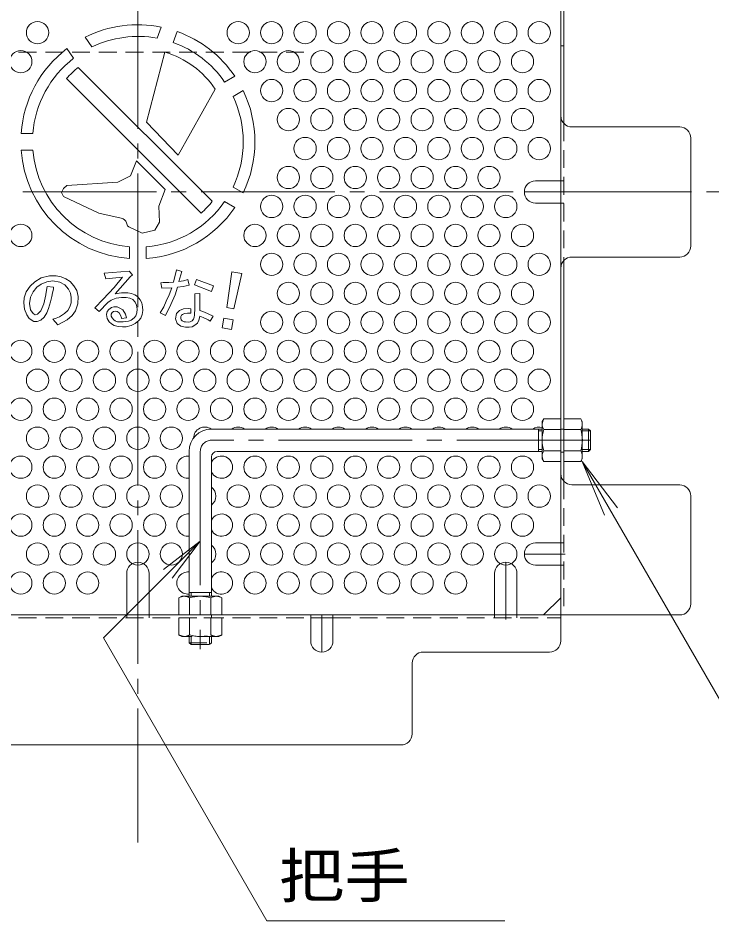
# Model space of a CAD drawing. Units: millimetres at full size, sheet at 1:4; details may follow other scales. Extents: x -822 to 951, y -780 to 740.
# Drawn here: x 402.4 to 589, y 245.4 to 489.9 of the extents above; entities that cross this region are included whole.
import ezdxf
from ezdxf.enums import TextEntityAlignment as Align

# ---------------------------------------------------------------- set-up
doc = ezdxf.new("R2010")
doc.units = ezdxf.units.MM
doc.header["$LTSCALE"] = 4
for name, pattern in [('CHAIN1', [8, 5, -1, 1, -1]), ('CHAIN2', [12, 9, -1, 1, -1]), ('DASHED1', [1.8, 1.2, -0.6])]:
    doc.linetypes.add(name, pattern=pattern)
for name, color, linetype, lineweight in [('A-5_文字', 7, 'Continuous', 9), ('A-6_寸法', 2, 'Continuous', 9), ('A-7_ハッチ', 2, 'Continuous', 9), ('A-8_記号', 2, 'Continuous', 9), ('A-B_ﾊｯﾁ', 2, 'Continuous', 9), ('A-C_SENKIRI', 3, 'Continuous', 9)]:
    doc.layers.add(name, color=color, linetype=linetype, lineweight=lineweight)
doc.styles.add('ＭＳ ゴシック', font='')
doc.styles.get('ＭＳ ゴシック').set_extended_font_data('MS Gothic')

msp = doc.modelspace()

# ---------------------------------------------------------------- linework, layer by layer
at = {"layer": 'A-5_文字'}
for p, q in [((554.16, 370.609), (563.672, 358.212)), ((554.16, 370.609), (560.139, 356.172)), ((554.16, 370.609), (626.431, 245.429)), ((425.365, 323.146), (451.393, 349.174)), ((451.393, 349.174), (441.476, 341.565)), ((451.393, 349.174), (443.784, 339.257)), ((469.302, 247.044), (425.365, 323.146)), ((533.348, 247.044), (469.302, 247.044))]:
    msp.add_line(p, q, dxfattribs=at)
at = {"layer": 'A-6_寸法'}
for centre in [(407.593, 486.03), (461.593, 486.03), (470.593, 486.03), (479.593, 486.03), (488.593, 486.03), (497.593, 486.03), (506.593, 486.03), (515.593, 486.03), (524.593, 486.03), (533.593, 486.03), (542.593, 486.03), (403.093, 478.236), (466.093, 478.236), (475.093, 478.236), (484.093, 478.236), (493.093, 478.236), (502.093, 478.236), (511.093, 478.236), (520.093, 478.236), (529.093, 478.236), (538.093, 478.236), (470.593, 470.442), (479.593, 470.442), (488.593, 470.442), (497.593, 470.442), (506.593, 470.442), (515.593, 470.442), (524.593, 470.442), (533.593, 470.442), (542.593, 470.442), (475.093, 462.648), (484.093, 462.648), (493.093, 462.648), (502.093, 462.648), (511.093, 462.648), (520.093, 462.648), (529.093, 462.648), (538.093, 462.648), (479.593, 454.853), (488.593, 454.853), (497.593, 454.853), (506.593, 454.853), (515.593, 454.853), (524.593, 454.853), (533.593, 454.853), (542.593, 454.853), (475.093, 447.059), (484.093, 447.059), (493.093, 447.059), (502.093, 447.059), (511.093, 447.059), (520.093, 447.059), (529.093, 447.059), (470.593, 439.265), (479.593, 439.265), (488.593, 439.265), (497.593, 439.265), (506.593, 439.265), (515.593, 439.265), (524.593, 439.265), (533.593, 439.265), (403.093, 431.471), (466.093, 431.471), (475.093, 431.471), (484.093, 431.471), (493.093, 431.471), (502.093, 431.471), (511.093, 431.471), (520.093, 431.471), (529.093, 431.471), (538.093, 431.471), (470.593, 423.677), (479.593, 423.677), (488.593, 423.677), (497.593, 423.677), (506.593, 423.677), (515.593, 423.677), (524.593, 423.677), (533.593, 423.677), (542.593, 423.677), (475.093, 415.882), (484.093, 415.882), (493.093, 415.882), (502.093, 415.882), (511.093, 415.882), (520.093, 415.882), (529.093, 415.882), (538.093, 415.882), (470.593, 408.088), (479.593, 408.088), (488.593, 408.088), (497.593, 408.088), (506.593, 408.088), (515.593, 408.088), (524.593, 408.088), (533.593, 408.088), (542.593, 408.088), (403.093, 400.294), (412.093, 400.294), (421.093, 400.294), (430.093, 400.294), (439.093, 400.294), (448.093, 400.294), (457.093, 400.294), (466.093, 400.294), (475.093, 400.294), (484.093, 400.294), (493.093, 400.294), (502.093, 400.294), (511.093, 400.294), (520.093, 400.294), (529.093, 400.294), (538.093, 400.294), (407.593, 392.5), (416.593, 392.5), (425.593, 392.5), (434.593, 392.5), (443.593, 392.5), (452.593, 392.5), (461.593, 392.5), (470.593, 392.5), (479.593, 392.5), (488.593, 392.5), (497.593, 392.5), (506.593, 392.5), (515.593, 392.5), (524.593, 392.5), (533.593, 392.5), (542.593, 392.5), (403.093, 384.705), (412.093, 384.705), (421.093, 384.705), (430.093, 384.705), (439.093, 384.705), (448.093, 384.705), (457.093, 384.705), (466.093, 384.705), (475.093, 384.705), (484.093, 384.705), (493.093, 384.705), (502.093, 384.705), (511.093, 384.705), (520.093, 384.705), (529.093, 384.705), (538.093, 384.705), (407.593, 376.911), (416.593, 376.911), (425.593, 376.911), (434.593, 376.911), (443.593, 376.911), (403.093, 369.117), (412.093, 369.117), (421.093, 369.117), (430.093, 369.117), (439.093, 369.117), (466.093, 369.117), (475.093, 369.117), (484.093, 369.117), (493.093, 369.117), (502.093, 369.117), (511.093, 369.117), (520.093, 369.117), (529.093, 369.117), (538.093, 369.117), (407.593, 361.323), (416.593, 361.323), (425.593, 361.323), (434.593, 361.323), (443.593, 361.323), (461.593, 361.323), (470.593, 361.323), (479.593, 361.323), (488.593, 361.323), (497.593, 361.323), (506.593, 361.323), (515.593, 361.323), (524.593, 361.323), (533.593, 361.323), (542.593, 361.323), (403.093, 353.529), (412.093, 353.529), (421.093, 353.529), (430.093, 353.529), (439.093, 353.529), (466.093, 353.529), (475.093, 353.529), (484.093, 353.529), (493.093, 353.529), (502.093, 353.529), (511.093, 353.529), (520.093, 353.529), (529.093, 353.529), (538.093, 353.529), (407.593, 345.734), (416.593, 345.734), (425.593, 345.734), (434.593, 345.734), (443.593, 345.734), (461.593, 345.734), (470.593, 345.734), (479.593, 345.734), (488.593, 345.734), (497.593, 345.734), (506.593, 345.734), (515.593, 345.734), (524.593, 345.734), (533.593, 345.734), (403.093, 337.94), (412.093, 337.94), (421.093, 337.94), (466.093, 337.94), (475.093, 337.94), (484.093, 337.94), (493.093, 337.94), (502.093, 337.94), (511.093, 337.94), (520.093, 337.94)]:
    msp.add_circle(centre, 3, dxfattribs=at)
for centre, start, end in [((452.593, 376.911), 54.65669, 179.08398), ((461.593, 376.911), 54.66817, 125.33183), ((470.593, 376.911), 54.66817, 125.33183), ((479.593, 376.911), 54.66817, 125.33183), ((488.593, 376.911), 54.66817, 125.33183), ((497.593, 376.911), 54.66817, 125.33183), ((506.593, 376.911), 54.66817, 125.33183), ((515.593, 376.911), 54.66817, 125.33183), ((524.593, 376.911), 54.66817, 125.33183), ((533.593, 376.911), 54.66817, 125.33183), ((542.593, 376.911), 74.53399, 125.33183), ((448.093, 369.117), 84.26083, 275.73917), ((457.093, 369.117), 205.84193, 154.15807), ((452.593, 361.323), 306.8699, 53.1301), ((448.093, 353.529), 84.26083, 275.73917), ((457.093, 353.529), 205.84193, 154.15807), ((452.593, 345.734), 306.8699, 53.1301), ((448.093, 337.94), 84.26083, 275.73917), ((457.093, 337.94), 205.84193, 154.15807)]:
    msp.add_arc(centre, 3, start, end, dxfattribs=at)
at = {"layer": 'A-7_ハッチ', "linetype": 'CHAIN2'}
for p, q in [((434.593, 268.162), (434.593, 618.162)), ((259.593, 443.162), (609.593, 443.162))]:
    msp.add_line(p, q, dxfattribs=at)
at = {"layer": 'A-7_ハッチ'}
for p, q in [((548.393, 322.359), (548.393, 563.966)), ((549.193, 521.009), (549.193, 461.623)), ((580.397, 460.663), (551.393, 460.663)), ((583.397, 428.662), (583.397, 457.663)), ((551.393, 425.662), (580.397, 425.662)), ((549.193, 365.32), (549.193, 424.701)), ((580.397, 364.36), (551.393, 364.36)), ((583.397, 332.359), (583.397, 361.36)), ((543.781, 329.359), (548.393, 333.971)), ((288.79, 329.359), (580.397, 329.359)), ((481.093, 328.559), (487.093, 328.559)), ((511.392, 319.359), (545.393, 319.359)), ((508.392, 297.359), (508.392, 316.359)), ((363.794, 294.359), (505.392, 294.359))]:
    msp.add_line(p, q, dxfattribs=at)
at = {"layer": 'A-7_ハッチ', "linetype": 'DASHED1'}
for p, q in [((388.093, 480.816), (481.093, 480.816)), ((549.193, 461.623), (549.193, 424.701)), ((548.393, 446.162), (549.193, 446.162)), ((548.393, 440.162), (549.193, 440.162)), ((549.193, 379.359), (548.393, 379.359)), ((549.193, 373.159), (548.393, 373.159)), ((549.193, 365.32), (549.193, 329.354)), ((548.393, 348.734), (549.193, 348.734)), ((548.393, 342.734), (549.193, 342.734)), ((388.093, 328.559), (481.093, 328.559)), ((431.593, 329.359), (431.593, 328.559)), ((437.593, 329.359), (437.593, 328.559)), ((454.393, 329.359), (454.393, 328.559)), ((487.093, 328.559), (548.393, 328.559)), ((530.593, 329.359), (530.593, 328.559)), ((536.593, 329.359), (536.593, 328.559))]:
    msp.add_line(p, q, dxfattribs=at)
at = {"layer": 'A-7_ハッチ'}
for centre, start, end in [((551.393, 463.663), 180, 270), ((580.397, 457.663), 0, 90), ((580.397, 428.662), 270, 0), ((551.393, 422.662), 90, 180), ((551.393, 367.36), 180, 270), ((580.397, 361.36), 0, 90), ((580.397, 332.359), 270, 0), ((545.393, 322.359), 270, 0), ((511.392, 316.359), 90, 180), ((505.392, 297.359), 270, 0)]:
    msp.add_arc(centre, 3, start, end, dxfattribs=at)
at = {"layer": 'A-8_記号'}
for p, q in [((549.193, 482.457), (548.393, 482.457)), ((541.593, 446.162), (548.393, 446.162)), ((541.593, 440.162), (548.393, 440.162)), ((541.593, 348.734), (548.393, 348.734)), ((541.593, 342.734), (548.393, 342.734)), ((431.593, 340.509), (431.593, 329.359)), ((437.593, 340.509), (437.593, 329.359)), ((530.593, 340.509), (530.593, 329.359)), ((536.593, 340.509), (536.593, 329.359)), ((481.093, 322.359), (481.093, 329.359)), ((487.093, 322.359), (487.093, 329.359))]:
    msp.add_line(p, q, dxfattribs=at)
at = {"layer": 'A-8_記号', "linetype": 'CHAIN1'}
for p, q in [((551.101, 443.162), (538.593, 443.162)), ((549.593, 345.734), (538.593, 345.734)), ((434.593, 329.359), (434.593, 343.509)), ((533.593, 328.159), (533.593, 343.509)), ((484.093, 329.359), (484.093, 319.359))]:
    msp.add_line(p, q, dxfattribs=at)
at = {"layer": 'A-8_記号'}
for centre, start, end in [((541.593, 443.162), 90, 270), ((541.593, 345.734), 90, 270), ((434.593, 340.509), 0, 180), ((533.593, 340.509), 0, 180), ((484.093, 322.359), 180, 0)]:
    msp.add_arc(centre, 3, start, end, dxfattribs=at)
at = {"layer": 'A-B_ﾊｯﾁ'}
for p, q in [((543.393, 381.359), (543.826, 382.109)), ((548.393, 382.109), (543.826, 382.109)), ((548.393, 370.609), (548.393, 382.109)), ((549.193, 382.109), (553.76, 382.109)), ((549.193, 370.609), (549.193, 382.109)), ((554.193, 381.359), (553.76, 382.109)), ((543.393, 371.359), (543.393, 381.359)), ((543.826, 379.222), (548.393, 379.222)), ((553.76, 379.222), (549.193, 379.222)), ((554.193, 371.359), (554.193, 381.359)), ((543.826, 373.495), (548.393, 373.495)), ((553.76, 373.495), (549.193, 373.495)), ((543.393, 371.359), (543.826, 370.609)), ((548.393, 370.609), (543.826, 370.609)), ((549.193, 370.609), (553.76, 370.609)), ((554.193, 371.359), (553.76, 370.609)), ((446.393, 334.359), (445.643, 333.926)), ((445.643, 329.359), (445.643, 333.926)), ((446.393, 334.359), (456.393, 334.359)), ((448.53, 333.926), (448.53, 329.359)), ((454.256, 333.926), (454.256, 329.359)), ((456.393, 334.359), (457.143, 333.926)), ((457.143, 329.359), (457.143, 333.926)), ((445.643, 329.359), (457.143, 329.359))]:
    msp.add_line(p, q, dxfattribs=at)
at = {"layer": 'A-B_ﾊｯﾁ', "color": 3}
for p, q in [((543.393, 379.359), (454.393, 379.359)), ((542.393, 373.359), (542.393, 379.359)), ((555.893, 379.359), (554.193, 379.359)), ((555.893, 379.359), (556.393, 378.859)), ((555.893, 373.359), (555.893, 379.359)), ((542.393, 378.859), (543.393, 378.859)), ((554.193, 378.859), (556.393, 378.859)), ((448.393, 373.359), (448.393, 334.359)), ((454.393, 371.859), (454.393, 334.359)), ((543.393, 373.359), (455.893, 373.359)), ((542.393, 373.859), (543.393, 373.859)), ((554.193, 373.859), (556.393, 373.859)), ((555.893, 373.359), (554.193, 373.359)), ((448.393, 335.359), (454.393, 335.359)), ((448.893, 335.359), (448.893, 334.359)), ((453.893, 335.359), (453.893, 334.359))]:
    msp.add_line(p, q, dxfattribs=at)
at = {"layer": 'A-B_ﾊｯﾁ', "color": 3, "linetype": 'CHAIN2'}
for p, q in [((556.393, 376.359), (454.393, 376.359)), ((451.393, 373.359), (451.393, 320.126))]:
    msp.add_line(p, q, dxfattribs=at)
at = {"layer": 'A-B_ﾊｯﾁ', "linetype": 'DASHED1'}
for p, q in [((445.643, 328.559), (445.643, 323.992)), ((457.143, 328.559), (445.643, 328.559)), ((448.53, 323.992), (448.53, 328.559)), ((454.256, 323.992), (454.256, 328.559)), ((457.143, 328.559), (457.143, 323.992)), ((446.393, 323.559), (445.643, 323.992)), ((456.393, 323.559), (446.393, 323.559)), ((456.393, 323.559), (457.143, 323.992))]:
    msp.add_line(p, q, dxfattribs=at)
at = {"layer": 'A-B_ﾊｯﾁ', "color": 3, "linetype": 'DASHED1'}
for p, q in [((448.393, 321.859), (448.393, 323.559)), ((448.893, 323.559), (448.893, 321.359)), ((453.893, 323.559), (453.893, 321.359)), ((454.393, 321.859), (454.393, 323.559)), ((448.393, 321.859), (454.393, 321.859)), ((454.393, 321.859), (453.893, 321.359))]:
    msp.add_line(p, q, dxfattribs=at)
at = {"layer": 'A-B_ﾊｯﾁ', "color": 3}
msp.add_lwpolyline([(555.893, 373.359), (556.393, 373.859), (556.393, 378.859)], dxfattribs=at)
at = {"layer": 'A-B_ﾊｯﾁ', "color": 3, "linetype": 'DASHED1'}
msp.add_lwpolyline([(448.393, 321.859), (448.893, 321.359), (453.893, 321.359)], dxfattribs=at)
at = {"layer": 'A-B_ﾊｯﾁ'}
for centre, radius, start, end in [((546.675, 380.464), 3.29, 149.99998, 176.07924), ((550.911, 380.464), 3.29, 3.92076, 30.00002), ((546.128, 380.699), 2.735, 180.2103, 212.68507), ((553.076, 376.359), 9.683, 162.79973, 197.20026), ((551.458, 380.699), 2.735, 327.31493, 359.7897), ((544.511, 376.359), 9.683, 342.79974, 17.20027), ((546.128, 372.019), 2.735, 147.31491, 179.78969), ((546.675, 372.253), 3.29, 183.92075, 210), ((551.458, 372.019), 2.735, 0.21031, 32.68509), ((550.911, 372.253), 3.29, 330, 356.07925), ((447.288, 331.077), 3.29, 93.92075, 120), ((447.053, 331.624), 2.735, 57.31491, 89.78969), ((451.393, 324.676), 9.683, 72.79973, 107.20026), ((455.733, 331.624), 2.735, 90.2103, 122.68507), ((455.498, 331.077), 3.29, 59.99998, 86.07924)]:
    msp.add_arc(centre, radius, start, end, dxfattribs=at)
at = {"layer": 'A-B_ﾊｯﾁ', "color": 3}
for centre, radius in [((454.393, 373.359), 6), ((455.893, 371.859), 1.5)]:
    msp.add_arc(centre, radius, 90, 180, dxfattribs=at)
at = {"layer": 'A-B_ﾊｯﾁ', "color": 3, "linetype": 'CHAIN2'}
msp.add_arc((454.393, 373.359), 3, 90, 180, dxfattribs=at)
at = {"layer": 'A-B_ﾊｯﾁ', "linetype": 'DASHED1'}
for centre, radius, start, end in [((447.288, 326.841), 3.29, 239.99998, 266.07924), ((447.053, 326.293), 2.735, 270.2103, 302.68507), ((451.393, 333.241), 9.683, 252.79973, 287.20026), ((455.733, 326.293), 2.735, 237.31491, 269.78969), ((455.498, 326.841), 3.29, 273.92075, 300)]:
    msp.add_arc(centre, radius, start, end, dxfattribs=at)
at = {"layer": 'A-C_SENKIRI'}
for p, q in [((440.862, 487.537), (439.771, 484.541)), ((420.397, 484.787), (422.225, 482.177)), ((445.209, 486.325), (444.132, 483.364)), ((417.316, 479.145), (415.508, 481.727)), ((441.829, 480.806), (436.884, 461.916)), ((418.572, 476.698), (454.624, 440.646)), ((415.376, 473.657), (451.583, 437.451)), ((457.943, 472.746), (460.678, 474.326)), ((455.429, 470.842), (445.442, 453.031)), ((460.193, 468.849), (462.928, 470.429)), ((436.884, 461.916), (445.442, 453.031)), ((403.174, 458.917), (406.333, 458.917)), ((403.174, 454.417), (406.333, 454.417)), ((434.223, 451.504), (441.956, 443.801)), ((429.241, 445.839), (415.51, 444.884)), ((414.543, 444.111), (414.045, 442.98)), ((414.045, 442.98), (414.543, 441.927)), ((415.51, 444.884), (414.543, 444.111)), ((440.224, 439.386), (441.956, 443.801)), ((462.928, 442.906), (460.193, 444.486)), ((424.057, 437.49), (414.543, 441.927)), ((460.678, 439.009), (457.943, 440.589)), ((440.454, 435.033), (440.224, 439.386)), ((430.133, 436.106), (424.057, 437.49)), ((431.568, 434.84), (431.839, 434.095)), ((432.165, 433.74), (431.839, 434.095)), ((435.732, 432.076), (432.165, 433.74)), ((435.732, 432.076), (439.149, 432.858)), ((439.149, 432.858), (440.454, 435.033)), ((432.343, 428.407), (432.343, 425.248)), ((436.843, 428.407), (436.843, 425.248)), ((432.206, 421.884), (425.498, 421.332)), ((425.498, 421.332), (425.961, 419.763)), ((433.163, 420.828), (432.206, 421.884)), ((432.513, 420.325), (433.163, 420.828)), ((445.03, 422.23), (444.212, 418.912)), ((446.403, 421.773), (445.03, 422.23)), ((445.651, 419.043), (446.403, 421.773)), ((459.833, 421.712), (458.534, 412.058)), ((462.6, 421.224), (459.833, 421.712)), ((425.961, 419.763), (430.488, 420.241)), ((430.488, 420.241), (428.192, 417.462)), ((428.442, 415.719), (432.513, 420.325)), ((441.417, 418.797), (440.767, 418.757)), ((440.767, 418.757), (441.01, 417.32)), ((442.937, 418.846), (441.417, 418.797)), ((444.212, 418.912), (442.937, 418.846)), ((446.877, 419.271), (445.651, 419.043)), ((448.054, 419.582), (446.877, 419.271)), ((448.413, 418.078), (448.054, 419.582)), ((450.357, 419.57), (449.812, 418.146)), ((449.812, 418.146), (454.365, 416.406)), ((454.963, 417.918), (450.357, 419.57)), ((409.859, 415.664), (410.159, 417.762)), ((411.915, 417.505), (410.159, 417.762)), ((411.857, 417.049), (411.915, 417.505)), ((428.192, 417.462), (425.285, 414.329)), ((429.578, 415.957), (428.442, 415.719)), ((430.216, 416.042), (429.578, 415.957)), ((430.917, 416.052), (430.216, 416.042)), ((431.894, 416.01), (430.917, 416.052)), ((432.84, 415.818), (431.894, 416.01)), ((433.774, 415.447), (432.84, 415.818)), ((441.01, 417.32), (443.752, 417.408)), ((443.752, 417.408), (443.023, 415.506)), ((444.615, 415.462), (445.3, 417.519)), ((445.3, 417.519), (446.795, 417.751)), ((446.795, 417.751), (448.413, 418.078)), ((451.231, 415.843), (449.882, 415.752)), ((449.882, 415.752), (449.882, 411.607)), ((451.276, 411.251), (451.231, 415.843)), ((454.365, 416.406), (454.963, 417.918)), ((409.821, 415.453), (409.29, 413.096)), ((425.285, 414.329), (423.015, 412.006)), ((424.169, 410.997), (426.532, 413.413)), ((426.532, 413.413), (427.448, 414.09)), ((427.448, 414.09), (428.776, 414.621)), ((428.776, 414.621), (430.196, 414.794)), ((430.196, 414.794), (431.404, 414.781)), ((431.404, 414.781), (432.466, 414.568)), ((432.466, 414.568), (433.249, 414.197)), ((433.249, 414.197), (433.847, 413.546)), ((434.476, 415), (433.774, 415.447)), ((433.847, 413.546), (434.266, 412.706)), ((435.187, 414.161), (434.476, 415)), ((435.623, 413.333), (435.187, 414.161)), ((435.866, 412.25), (435.623, 413.333)), ((442.226, 413.737), (441.541, 412.3)), ((443.023, 415.506), (442.226, 413.737)), ((443.487, 412.853), (444.615, 415.462)), ((409.29, 413.096), (408.469, 411.166)), ((423.015, 412.006), (424.169, 410.997)), ((426.357, 411.03), (426.154, 410.217)), ((426.775, 411.55), (426.357, 411.03)), ((427.453, 412.081), (426.775, 411.55)), ((428.108, 412.227), (427.453, 412.081)), ((427.656, 410.748), (428.017, 410.996)), ((428.017, 410.996), (428.503, 411.075)), ((428.977, 412.25), (428.108, 412.227)), ((428.503, 411.075), (429.056, 410.996)), ((429.757, 411.934), (428.977, 412.25)), ((429.056, 410.996), (429.519, 410.658)), ((430.502, 411.426), (429.757, 411.934)), ((431.236, 410.308), (430.502, 411.426)), ((434.266, 412.706), (434.429, 411.638)), ((434.429, 411.638), (434.348, 410.66)), ((435.731, 410.195), (435.9, 411.279)), ((435.9, 411.279), (435.866, 412.25)), ((441.541, 412.3), (440.634, 410.597)), ((442.005, 409.912), (443.487, 412.853)), ((445.815, 411.26), (445.028, 410.422)), ((446.877, 411.685), (445.815, 411.26)), ((448.329, 411.808), (446.877, 411.685)), ((448.876, 411.737), (448.329, 411.808)), ((449.882, 411.607), (449.856, 410.306)), ((452.561, 410.797), (451.276, 411.251)), ((453.544, 410.394), (452.561, 410.797)), ((426.154, 410.217), (426.301, 409.133)), ((426.301, 409.133), (426.832, 408.23)), ((427.442, 410.285), (427.656, 410.748)), ((427.442, 409.765), (427.442, 410.285)), ((427.634, 409.291), (427.442, 409.765)), ((428.085, 408.749), (427.634, 409.291)), ((428.492, 408.467), (428.085, 408.749)), ((429.147, 408.252), (428.492, 408.467)), ((429.519, 410.658), (429.926, 410.036)), ((429.926, 410.036), (430.186, 409.336)), ((430.186, 409.336), (430.226, 409.111)), ((431.555, 409.311), (430.226, 409.111)), ((432.027, 408.427), (430.602, 408.212)), ((431.555, 409.311), (431.236, 410.308)), ((432.809, 408.7), (432.027, 408.427)), ((433.571, 409.267), (432.809, 408.7)), ((434.049, 409.863), (433.571, 409.267)), ((433.901, 407.789), (434.861, 408.568)), ((434.348, 410.66), (434.049, 409.863)), ((434.861, 408.568), (435.347, 409.246)), ((435.347, 409.246), (435.731, 410.195)), ((440.634, 410.597), (442.005, 409.912)), ((445.028, 410.422), (444.755, 409.018)), ((444.755, 409.018), (445.145, 407.809)), ((446.185, 409.699), (446.146, 409.184)), ((446.146, 409.184), (446.263, 408.796)), ((446.316, 409.979), (446.185, 409.699)), ((446.263, 408.796), (446.544, 408.485)), ((446.57, 410.221), (446.316, 409.979)), ((446.544, 408.485), (447.049, 408.252)), ((447.15, 410.499), (446.57, 410.221)), ((447.911, 410.584), (447.15, 410.499)), ((448.691, 408.252), (449.225, 408.524)), ((449.225, 408.524), (449.584, 408.981)), ((449.584, 408.981), (449.769, 409.456)), ((449.769, 409.456), (449.866, 409.981)), ((449.866, 409.981), (449.856, 410.306)), ((450.608, 407.9), (450.999, 408.643)), ((450.999, 408.643), (451.175, 409.26)), ((451.175, 409.26), (451.264, 409.739)), ((451.264, 409.739), (452.171, 409.411)), ((452.171, 409.411), (453.468, 408.769)), ((453.468, 408.769), (454.01, 408.416)), ((454.879, 409.764), (453.544, 410.394)), ((454.01, 408.416), (454.879, 409.764)), ((457.745, 409.207), (457.292, 406.639)), ((460.234, 408.768), (457.745, 409.207)), ((459.781, 406.2), (460.234, 408.768)), ((426.832, 408.23), (427.453, 407.665)), ((427.453, 407.665), (428.209, 407.258)), ((428.209, 407.258), (429.294, 406.965)), ((429.542, 408.207), (429.147, 408.252)), ((429.294, 406.965), (430.434, 406.886)), ((430.602, 408.212), (429.542, 408.207)), ((430.434, 406.886), (431.405, 406.908)), ((431.405, 406.908), (432.772, 407.225)), ((432.772, 407.225), (433.901, 407.789)), ((445.145, 407.809), (446.12, 407.069)), ((446.12, 407.069), (447.406, 406.796)), ((447.049, 408.252), (447.447, 408.194)), ((447.406, 406.796), (448.429, 406.803)), ((447.447, 408.194), (448.127, 408.155)), ((448.127, 408.155), (448.691, 408.252)), ((448.429, 406.803), (449.159, 406.917)), ((449.159, 406.917), (449.953, 407.295)), ((449.953, 407.295), (450.608, 407.9)), ((457.292, 406.639), (459.781, 406.2))]:
    msp.add_line(p, q, dxfattribs=at)
for points in [[(429.241, 445.839), (432.648, 447.49), (434.223, 451.504)], [(408.469, 411.166), (407.56, 410.279), (406.917, 410.146), (406.429, 410.434), (405.741, 411.41), (405.434, 413.143), (405.71, 414.859), (406.446, 416.33), (407.426, 417.525), (408.59, 418.383), (410.091, 419.026), (411.715, 419.21), (413.615, 418.873), (414.932, 418.199), (415.943, 417.035), (416.434, 415.932), (416.679, 414.767), (416.617, 413.327), (416.28, 412.255), (415.76, 411.305), (414.81, 410.417), (413.492, 409.589), (412.573, 409.222), (411.685, 408.915), (413.094, 407.445), (415.606, 408.762), (416.893, 409.926), (417.782, 411.213), (418.394, 413.021), (418.517, 415.012), (418.149, 416.606), (417.383, 417.923), (416.342, 419.03), (415.204, 419.827), (413.952, 420.328), (412.563, 420.601), (410.786, 420.624), (408.6, 420.054), (406.87, 419.007), (405.572, 417.846)], [(458.534, 412.058), (460.459, 411.719), (462.6, 421.224)], [(405.572, 417.846), (404.547, 416.32), (404.023, 414.635), (403.887, 413.291), (404.046, 411.629), (404.684, 410.081), (405.299, 409.124), (406.597, 408.35), (407.507, 408.327), (408.441, 408.669), (409.397, 409.466), (410.126, 410.627), (410.513, 411.766), (411.082, 413.61), (411.47, 415.022), (411.606, 415.978), (411.857, 417.049)], [(448.876, 411.737), (448.852, 410.51), (447.911, 410.584)]]:
    msp.add_lwpolyline(points, dxfattribs=at)
for centre, radius, start, end in [((434.593, 456.667), 31.5, 78.52075, 116.78679), ((434.593, 456.667), 28.35, 79.47578, 115.8668), ((434.593, 456.667), 31.5, 34.09604, 70.30427), ((434.593, 456.667), 31.5, 127.29244, 175.90396), ((434.593, 456.667), 28.35, 34.55207, 70.33808), ((434.593, 456.667), 25.2, 34.22699, 73.31452), ((434.593, 456.667), 28.35, 127.54732, 175.44793), ((434.593, 456.667), 25.65, 128.65434, 138.52038), ((434.593, 456.667), 31.5, 334.09604, 25.90396), ((434.593, 456.667), 28.35, 334.55207, 25.44793), ((434.593, 456.667), 31.5, 184.09604, 265.90396), ((434.593, 456.667), 28.35, 184.55207, 265.44793), ((434.593, 456.667), 28.35, 274.55207, 325.44793), ((434.593, 456.667), 25.65, 311.47962, 321.34566), ((434.593, 456.667), 31.5, 274.09604, 325.90396), ((429.689, 434.156), 2, 20, 77.17135), ((407.187, 416.046), 2.7, 347.30733, 351.8699)]:
    msp.add_arc(centre, radius, start, end, dxfattribs=at)

# ---------------------------------------------------------------- texts
at = {"layer": 'A-5_文字', "color": 2, "style": 'ＭＳ ゴシック', "width": 1.1}
msp.add_text('把手', height=11.73, dxfattribs=at).set_placement((472.552, 249.778), align=Align.BOTTOM_LEFT)

doc.saveas('drawing.dxf')
